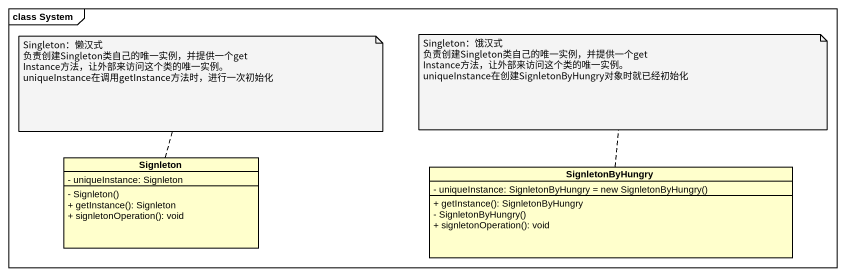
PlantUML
@startuml
mainframe class System
hide circle
hide empty members
skinparam classAttributeIconSize 0
class Signleton {
  - uniqueInstance: Signleton
  - Signleton()
  + getInstance(): Signleton
  + signletonOperation(): void
}
class SignletonByHungry {
  {field} - uniqueInstance: SignletonByHungry = new SignletonByHungry()
  + getInstance(): SignletonByHungry
  - SignletonByHungry()
  + signletonOperation(): void
}
note top of Signleton
  Singleton：懒汉式
  负责创建Singleton类自己的唯一实例，并提供一个getInstance方法，让外部来访问这个类的唯一实例。
  uniqueInstance在调用getInstance方法时，进行一次初始化
end note
note top of SignletonByHungry
  Singleton：饿汉式
  负责创建Singleton类自己的唯一实例，并提供一个getInstance方法，让外部来访问这个类的唯一实例。
  uniqueInstance在创建SignletonByHungry对象时就已经初始化
end note
@enduml
